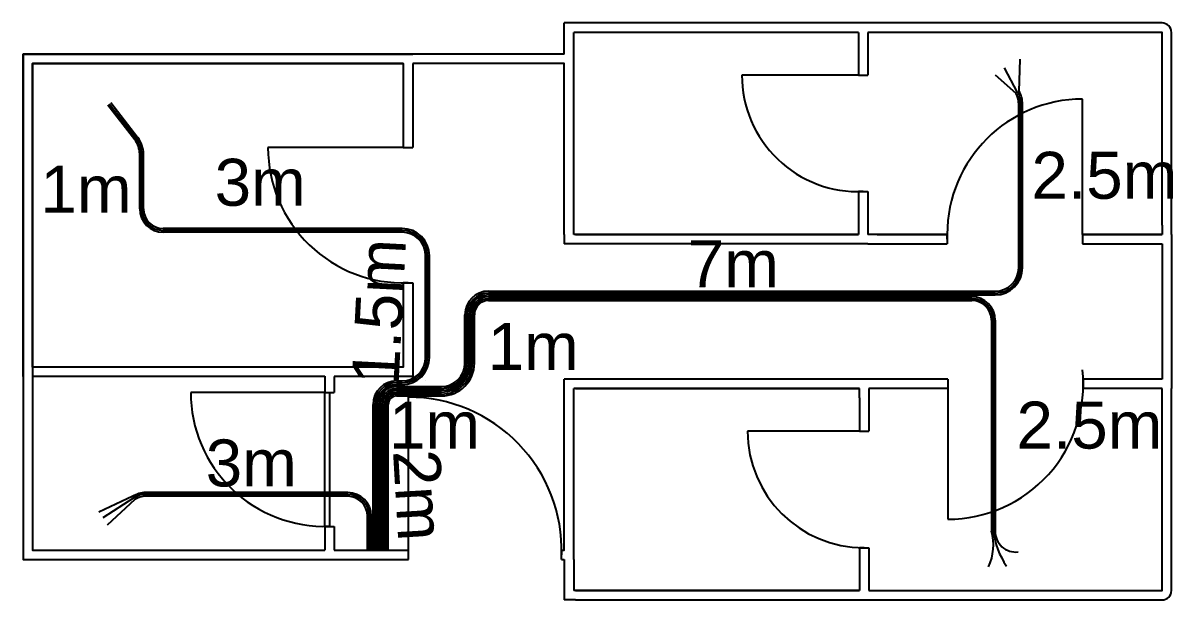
# Model space of a CAD drawing. Header units: millimetres. Extents: x -1169 to 5536, y 114 to 7943.
# Drawn here: x 5523.29 to 5535.53, y 7065.74 to 7071.88 of the extents above; entities that cross this region are included whole.
import ezdxf

# ---------------------------------------------------------------- set-up
doc = ezdxf.new("R2010")
doc.units = ezdxf.units.MM
doc.layers.add('canalizacion secundaria', color=5, linetype='Continuous')
doc.layers.add('cint', color=76, linetype='Continuous')
doc.styles.get("Standard").update_dxf_attribs({"font": 'arial.ttf'})

# ---------------------------------------------------------------- blocks, each defined once
blk = doc.blocks.new('dibujo4 (1)')
for p, q in [((1738.675, 2353.978), (1738.575, 2353.978)), ((1738.575, 2353.878), (1738.575, 2353.978)), ((1741.805, 2353.978), (1738.675, 2353.978)), ((1738.575, 2353.647), (1738.575, 2353.878)), ((1741.705, 2353.878), (1738.675, 2353.878)), ((1738.675, 2353.647), (1738.675, 2353.878)), ((1736.962, 2353.547), (1736.962, 2352.652)), ((1741.705, 2353.423), (1740.465, 2353.423)), ((1741.705, 2353.423), (1741.805, 2353.423)), ((1744.09, 2351.728), (1744.09, 2353.168)), ((1736.862, 2352.652), (1735.422, 2352.652)), ((1736.862, 2352.652), (1736.962, 2352.652)), ((1741.705, 2352.183), (1741.805, 2352.183)), ((1741.705, 2352.183), (1741.705, 2351.728)), ((1744.936, 2351.828), (1744.936, 2351.728)), ((1738.575, 2351.728), (1738.575, 2351.628)), ((1741.705, 2351.728), (1738.675, 2351.728)), ((1738.696, 2351.728), (1741.705, 2351.728)), ((1741.905, 2351.728), (1741.805, 2351.728)), ((1741.905, 2351.728), (1742.65, 2351.728)), ((1742.65, 2351.728), (1741.905, 2351.728)), ((1742.65, 2351.728), (1742.65, 2351.628)), ((1744.936, 2351.728), (1744.09, 2351.728)), ((1744.09, 2351.728), (1744.936, 2351.728)), ((1744.09, 2351.728), (1744.09, 2351.628)), ((1745.036, 2351.728), (1745.036, 2350.088)), ((1738.696, 2351.628), (1738.575, 2351.628)), ((1741.805, 2351.628), (1742.65, 2351.628)), ((1744.09, 2351.628), (1744.936, 2351.628)), ((1744.936, 2351.628), (1744.936, 2350.188)), ((1736.862, 2351.212), (1736.962, 2351.212)), ((1736.962, 2351.212), (1736.962, 2350.216)), ((1736.026, 2350.219), (1736.026, 2350.047)), ((1736.126, 2350.216), (1736.126, 2350.047)), ((1738.696, 2350.188), (1738.575, 2350.188)), ((1738.575, 2350.088), (1738.575, 2350.188)), ((1741.816, 2350.188), (1738.696, 2350.188)), ((1742.656, 2350.188), (1741.816, 2350.188)), ((1742.656, 2350.188), (1742.656, 2350.088)), ((1744.936, 2350.188), (1744.096, 2350.188)), ((1744.096, 2350.188), (1744.096, 2350.088)), ((1736.026, 2350.047), (1734.601, 2350.047)), ((1736.026, 2350.047), (1736.126, 2350.047)), ((1736.917, 2348.367), (1736.917, 2349.996)), ((1741.716, 2350.088), (1738.675, 2350.088)), ((1741.716, 2350.088), (1738.696, 2350.088)), ((1741.716, 2349.988), (1741.716, 2350.088)), ((1742.656, 2350.088), (1741.816, 2350.088)), ((1742.656, 2350.088), (1741.816, 2350.088)), ((1742.656, 2350.088), (1742.656, 2348.697)), ((1744.936, 2350.088), (1744.096, 2350.088)), ((1744.936, 2350.088), (1744.096, 2350.088)), ((1741.716, 2349.633), (1740.526, 2349.633)), ((1741.716, 2349.633), (1741.816, 2349.633)), ((1736.026, 2348.621), (1736.026, 2348.367)), ((1736.026, 2348.621), (1736.126, 2348.621)), ((1736.126, 2348.621), (1736.126, 2348.367)), ((1741.716, 2348.393), (1741.816, 2348.393)), ((1736.917, 2348.267), (1736.917, 2348.367)), ((1738.546, 2348.267), (1738.546, 2348.367)), ((1738.575, 2348.267), (1738.575, 2347.938)), ((1738.675, 2348.267), (1738.675, 2347.938)), ((1741.716, 2348.038), (1741.716, 2347.938)), ((1738.575, 2347.938), (1738.575, 2347.838)), ((1738.696, 2347.838), (1738.575, 2347.838))]:
    blk.add_line(p, q)
for points in [[(1745.036, 2351.728), (1745.036, 2353.878, 0.414214), (1744.936, 2353.978), (1741.805, 2353.978)], [(1738.696, 2347.838), (1744.936, 2347.838, 0.414214), (1745.036, 2347.938), (1745.036, 2350.088)]]:
    blk.add_lwpolyline(points, format="xyb")
for points in [[(1741.705, 2353.878), (1741.705, 2353.423)], [(1744.936, 2351.828), (1744.936, 2353.878), (1741.805, 2353.878)], [(1741.805, 2353.878), (1741.805, 2353.423)], [(1738.575, 2353.647), (1732.815, 2353.647), (1732.815, 2348.267), (1736.917, 2348.267)], [(1732.815, 2350.216), (1732.815, 2353.647), (1736.962, 2353.647)], [(1736.862, 2351.212), (1736.862, 2350.316), (1732.915, 2350.316), (1732.915, 2353.547), (1736.862, 2353.547), (1736.862, 2352.652)], [(1736.862, 2353.547), (1732.915, 2353.547), (1732.915, 2348.367), (1736.026, 2348.367)], [(1738.575, 2351.728), (1738.575, 2353.547), (1736.962, 2353.547)], [(1736.962, 2353.547), (1736.962, 2352.652)], [(1738.675, 2351.728), (1738.675, 2353.647)], [(1741.705, 2353.423), (1741.755, 2353.423)], [(1736.862, 2352.652), (1736.912, 2352.652)], [(1741.755, 2352.184), (1741.755, 2352.183), (1741.705, 2352.183)], [(1741.805, 2352.183), (1741.805, 2351.728)], [(1741.705, 2351.728), (1738.696, 2351.728)], [(1742.651, 2351.678), (1742.65, 2351.678), (1742.65, 2351.728)], [(1744.09, 2351.728), (1744.09, 2351.678)], [(1741.805, 2351.628), (1738.696, 2351.628)], [(1736.962, 2351.212), (1736.962, 2350.216), (1736.126, 2350.216)], [(1736.912, 2351.212), (1736.912, 2351.212), (1736.862, 2351.212)], [(1736.026, 2350.216), (1732.915, 2350.216)], [(1742.656, 2350.138), (1742.656, 2350.088)], [(1744.096, 2350.088), (1744.096, 2350.138)], [(1738.546, 2348.367), (1738.575, 2348.367), (1738.575, 2350.088)], [(1738.675, 2348.267), (1738.675, 2350.088)], [(1738.696, 2350.088), (1741.716, 2350.088)], [(1741.716, 2349.988), (1741.716, 2349.633)], [(1741.816, 2350.088), (1741.816, 2349.633)], [(1741.816, 2347.938), (1744.936, 2347.938), (1744.936, 2350.088)], [(1741.716, 2349.633), (1741.766, 2349.633)], [(1741.766, 2348.393), (1741.716, 2348.393), (1741.716, 2348.394)], [(1741.716, 2348.393), (1741.716, 2348.038)], [(1741.816, 2348.393), (1741.816, 2347.938)], [(1736.126, 2348.367), (1736.917, 2348.367)], [(1736.917, 2348.317), (1736.917, 2348.367)], [(1738.546, 2348.367), (1738.546, 2348.317), (1738.545, 2348.317)], [(1738.546, 2348.267), (1738.575, 2348.267)], [(1741.716, 2347.938), (1738.675, 2347.938)], [(1738.696, 2347.938), (1741.716, 2347.938)]]:
    blk.add_lwpolyline(points)
blk.add_lwpolyline([(1736.026, 2350.047), (1736.076, 2350.047), (1736.076, 2348.621), (1736.026, 2348.621)], close=True)
for centre, radius, start, end in [((1741.705, 2353.423), 1.24, 180, 272.3109), ((1744.09, 2351.728), 1.44, 90, 180), ((1736.862, 2352.652), 1.44, 180, 271.9898), ((1736.026, 2350.047), 1.426, 54.0951, 54.78), ((1742.656, 2350.138), 1.441, 270, 5.9756), ((1736.026, 2350.047), 1.426, 180, 272.0097), ((1736.917, 2348.367), 1.629, 358.2413, 90), ((1741.766, 2349.633), 1.24, 180, 270)]:
    blk.add_arc(centre, radius, start, end)
at = {"layer": 'cint'}
for p, q in [((1743.417, 2353.248), (1743.426, 2353.592)), ((1743.382, 2353.229), (1743.162, 2353.421)), ((1743.399, 2353.238), (1743.26, 2353.501)), ((1734.004, 2352.736), (1733.716, 2353.103)), ((1734.019, 2352.748), (1733.732, 2353.115)), ((1734.035, 2352.76), (1733.748, 2353.128)), ((1743.411, 2351.374), (1743.411, 2353.112)), ((1743.431, 2351.374), (1743.431, 2353.112)), ((1743.451, 2351.374), (1743.451, 2353.112)), ((1734.057, 2352.001), (1734.057, 2352.582)), ((1734.077, 2352.001), (1734.077, 2352.582)), ((1734.097, 2352.001), (1734.097, 2352.582)), ((1736.849, 2351.791), (1734.307, 2351.791)), ((1736.849, 2351.771), (1734.307, 2351.771)), ((1736.849, 2351.751), (1734.307, 2351.751)), ((1737.099, 2350.419), (1737.099, 2351.501)), ((1737.119, 2350.419), (1737.119, 2351.501)), ((1737.139, 2350.419), (1737.139, 2351.501)), ((1737.768, 2351.124), (1743.161, 2351.124)), ((1737.768, 2351.104), (1743.161, 2351.104)), ((1737.768, 2351.084), (1743.161, 2351.084)), ((1737.768, 2351.064), (1742.911, 2351.064)), ((1737.768, 2351.044), (1742.911, 2351.044)), ((1737.768, 2351.024), (1742.911, 2351.024)), ((1737.518, 2350.359), (1737.518, 2350.874)), ((1737.538, 2350.359), (1737.538, 2350.874)), ((1737.558, 2350.359), (1737.558, 2350.874)), ((1737.578, 2350.359), (1737.578, 2350.874)), ((1737.598, 2350.359), (1737.598, 2350.874)), ((1737.618, 2350.359), (1737.618, 2350.874)), ((1743.121, 2350.814), (1743.121, 2348.571)), ((1743.141, 2350.814), (1743.141, 2348.571)), ((1743.161, 2350.814), (1743.161, 2348.571)), ((1736.791, 2350.169), (1736.849, 2350.169)), ((1736.791, 2350.149), (1736.849, 2350.149)), ((1736.791, 2350.129), (1736.849, 2350.129)), ((1736.791, 2350.109), (1737.268, 2350.109)), ((1737.099, 2350.169), (1737.099, 2350.169)), ((1736.791, 2350.089), (1737.268, 2350.089)), ((1736.791, 2350.069), (1737.268, 2350.069)), ((1736.791, 2350.049), (1737.268, 2350.049)), ((1736.791, 2350.029), (1737.268, 2350.029)), ((1736.791, 2350.009), (1737.268, 2350.009)), ((1736.541, 2348.367), (1736.541, 2349.919)), ((1736.561, 2348.367), (1736.561, 2349.919)), ((1736.581, 2348.367), (1736.581, 2349.919)), ((1736.601, 2348.367), (1736.601, 2349.919)), ((1736.621, 2348.367), (1736.621, 2349.919)), ((1736.641, 2348.367), (1736.641, 2349.919)), ((1736.661, 2348.367), (1736.661, 2349.919)), ((1736.681, 2348.367), (1736.681, 2349.919)), ((1736.701, 2348.367), (1736.701, 2349.919)), ((1733.984, 2348.941), (1733.623, 2348.773)), ((1733.995, 2348.924), (1733.666, 2348.713)), ((1734.006, 2348.907), (1733.71, 2348.635)), ((1736.271, 2348.981), (1734.119, 2348.981)), ((1736.271, 2348.961), (1734.119, 2348.961)), ((1736.271, 2348.941), (1734.119, 2348.941)), ((1736.481, 2348.367), (1736.481, 2348.731)), ((1736.501, 2348.367), (1736.501, 2348.731)), ((1736.521, 2348.367), (1736.521, 2348.731))]:
    blk.add_line(p, q, dxfattribs=at)
for centre, radius, start, end in [((1743.161, 2353.112), 0.25, 0, 27.9212), ((1743.161, 2353.112), 0.27, 0, 27.9212), ((1743.161, 2353.112), 0.29, 0, 27.9212), ((1733.807, 2352.582), 0.25, 0, 38.0475), ((1733.807, 2352.582), 0.27, 0, 38.0475), ((1733.807, 2352.582), 0.29, 0, 38.0475), ((1734.307, 2352.001), 0.25, 180, 270), ((1734.307, 2352.001), 0.23, 180, 270), ((1734.307, 2352.001), 0.21, 180, 270), ((1736.849, 2351.501), 0.29, 0, 90), ((1736.849, 2351.501), 0.27, 0, 90), ((1736.849, 2351.501), 0.25, 0, 90), ((1743.161, 2351.374), 0.25, 270, 0), ((1743.161, 2351.374), 0.27, 270, 0), ((1743.161, 2351.374), 0.29, 270, 0), ((1737.768, 2350.874), 0.25, 90, 180), ((1737.768, 2350.874), 0.23, 90, 180), ((1737.768, 2350.874), 0.21, 90, 180), ((1737.768, 2350.874), 0.19, 90, 180), ((1737.768, 2350.874), 0.17, 90, 180), ((1737.768, 2350.874), 0.15, 90, 180), ((1742.911, 2350.814), 0.25, 0, 90), ((1742.911, 2350.814), 0.23, 0, 90), ((1742.911, 2350.814), 0.21, 0, 90), ((1736.849, 2350.419), 0.25, 270, 0), ((1736.849, 2350.419), 0.27, 270, 0), ((1736.849, 2350.419), 0.29, 270, 0), ((1737.268, 2350.359), 0.25, 270, 0), ((1737.268, 2350.359), 0.27, 270, 0), ((1737.268, 2350.359), 0.29, 270, 0), ((1737.268, 2350.359), 0.31, 270, 0), ((1737.268, 2350.359), 0.33, 270, 0), ((1737.268, 2350.359), 0.35, 270, 0), ((1736.791, 2349.919), 0.25, 90, 180), ((1736.791, 2349.919), 0.23, 90, 180), ((1736.791, 2349.919), 0.21, 90, 180), ((1736.791, 2349.919), 0.21, 90, 180), ((1736.791, 2349.919), 0.19, 90, 180), ((1736.791, 2349.919), 0.17, 90, 180), ((1736.791, 2349.919), 0.15, 90, 180), ((1736.791, 2349.919), 0.13, 90, 180), ((1736.791, 2349.919), 0.11, 90, 180), ((1736.791, 2349.919), 0.09, 90, 180), ((1734.119, 2348.731), 0.25, 90, 122.715), ((1734.119, 2348.731), 0.23, 90, 122.715), ((1734.119, 2348.731), 0.21, 90, 122.715), ((1736.271, 2348.731), 0.25, 0, 90), ((1736.271, 2348.731), 0.23, 0, 90), ((1736.271, 2348.731), 0.21, 0, 90), ((1742.593, 2348.421), 0.548, 334.9817, 15.8417), ((1743.972, 2348.674), 0.838, 187.0483, 214.4943), ((1743.378, 2348.565), 0.217, 178.427, 277.0234)]:
    blk.add_arc(centre, radius, start, end, dxfattribs=at)
for s, p in [('2.5m', (1743.546, 2352.107)), ('1m', (1733, 2351.959)), ('3m', (1734.854, 2352.033)), ('7m', (1739.889, 2351.165)), ('1m', (1737.759, 2350.286)), ('1m', (1736.709, 2349.449)), ('2.5m', (1743.387, 2349.449)), ('3m', (1734.759, 2349.046))]:
    blk.add_text(s, height=0.5, dxfattribs=at).set_placement(p)
for s, rotation, p in [('1.5m', 87.0621, (1736.811, 2350.118)), ('2m', 273.3691, (1736.752, 2349.423))]:
    blk.add_text(s, height=0.5, rotation=rotation, dxfattribs=at).set_placement(p)

msp = doc.modelspace()

# ---------------------------------------------------------------- block references
at = {"layer": 'canalizacion secundaria'}
msp.add_blockref('dibujo4 (1)', (3790.479, 4717.9), dxfattribs=at)

doc.saveas('drawing.dxf')
